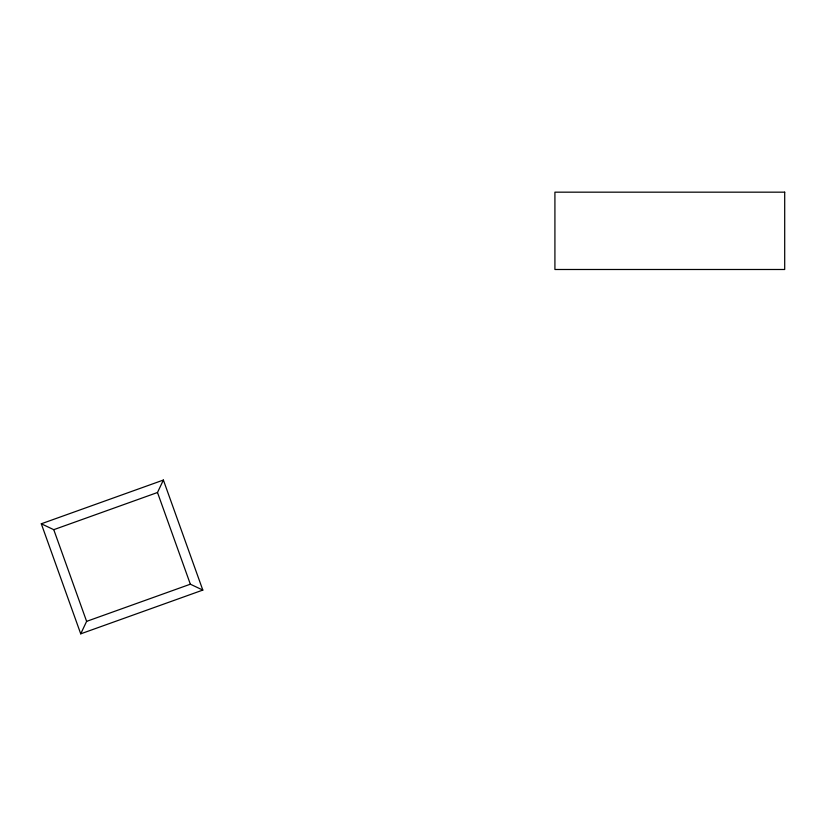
<?xml version="1.0" encoding="UTF-8"?>
<svg xmlns="http://www.w3.org/2000/svg" width="826" height="826" viewBox="0 0 826 826"><rect width="100%" height="100%" fill="white"/><g stroke="black" fill="none" stroke-linecap="round" stroke-linejoin="round"><path stroke-width="1.24" d="M80.731 633.831L86.616 621.369L53.762 529.673L41.3 523.787L80.731 633.831L202.814 590.084L163.383 480.051L41.3 523.787M202.814 590.084L190.352 584.199L157.498 492.502L163.383 480.051M53.762 529.673L157.498 492.502M86.616 621.369L190.352 584.199M784.7 192.169L554.917 192.169L554.917 269.493L784.7 269.493L784.7 192.169"/></g></svg>
